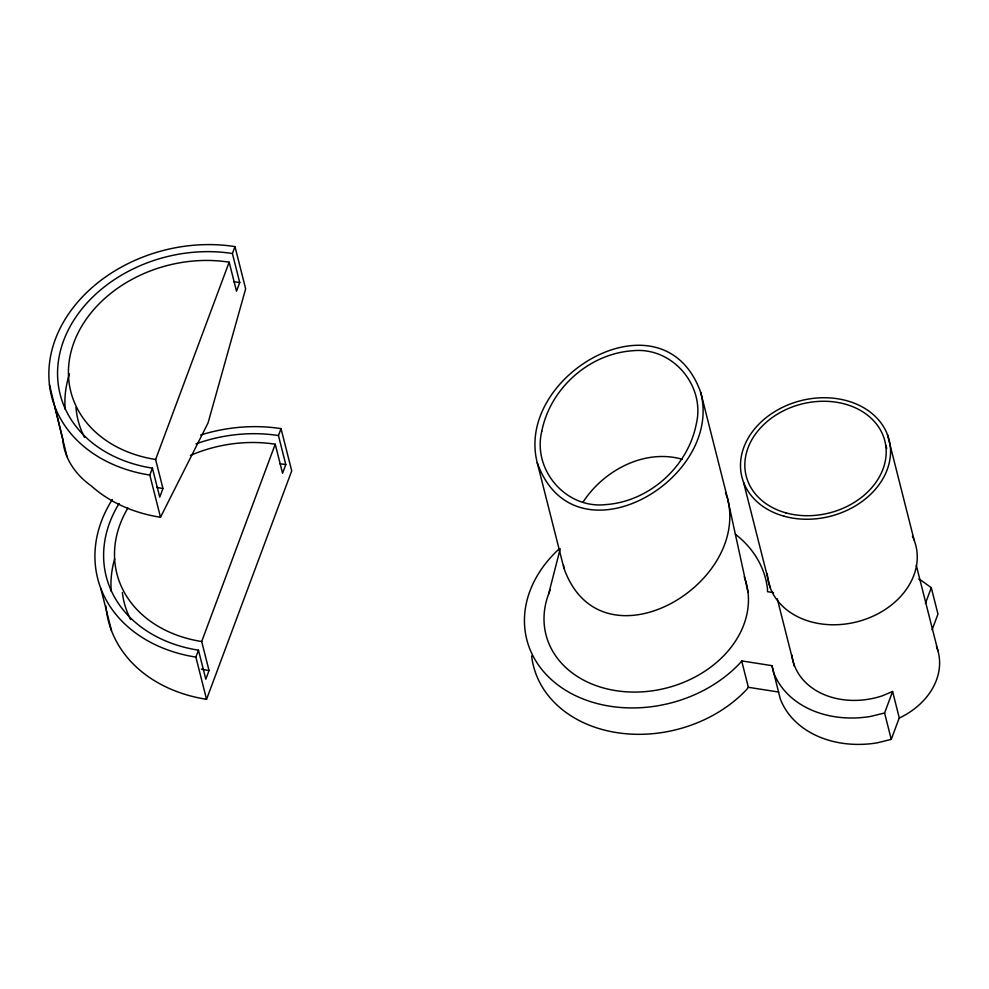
<?xml version="1.0" encoding="UTF-8"?>
<svg xmlns="http://www.w3.org/2000/svg" width="989" height="989" viewBox="0 0 989 989"><rect width="100%" height="100%" fill="white"/><g stroke="black" fill="none" stroke-linecap="round" stroke-linejoin="round"><path stroke-width="1.48" d="M548.611 594.018L560.219 548.771M149.821 475.066L152.405 468.143A136.42 107.208 -14.2 0 1 63.617 340.649A136.42 107.208 -14.2 0 1 232.39 253.518L234.974 246.595A145.222 114.131 -14.2 0 0 55.31 339.351A145.222 114.131 -14.2 0 0 149.821 475.066L160.502 517.272A145.222 114.131 -14.2 0 1 91.52 486.081A149.388 92.472 -14.1 0 1 62.703 438.968L49.45 384.696M155.619 459.489L229.164 262.172A125.418 98.566 -14.2 0 0 74.002 342.281A125.418 98.566 -14.2 0 0 155.619 459.489L162.962 488.504L159.748 497.158L152.405 468.143M232.39 253.518L239.734 282.545L236.507 291.199L229.164 262.172M200.532 435.049A145.222 114.131 -14.2 0 1 281.037 428.645L291.718 470.863L206.565 699.322L195.884 657.104L198.468 650.181A136.42 107.208 -14.2 0 1 119.125 503.463M198.468 650.181L205.811 679.208L209.038 670.554L201.694 641.527L275.226 444.222A125.418 98.566 -14.2 0 0 190.358 455.447M275.226 444.222L282.57 473.237L285.796 464.583L278.453 435.568L281.037 428.645M558.983 549.08A123.217 96.835 -14.2 0 0 564.731 689.704A123.217 96.835 -14.2 0 0 739.871 663.248L741.688 660.912L771.939 665.659L780.296 698.914A93.522 73.495 -14.2 0 0 877.367 742.813L891.262 739.364L884.586 712.982L892.597 691.496L882.312 695.823A71.517 56.2 -14.2 0 1 791.855 654.928M925.42 603.438L931.292 587.676L921.352 580.506A93.522 73.495 -14.2 0 0 918.793 579.097M891.262 739.364L899.273 717.878L892.597 691.496M932.095 629.82L937.968 614.058L931.292 587.676M160.502 517.272L208.086 422.835L245.655 288.813L234.974 246.595M583.003 502.177C603.562 470.443 644.556 448.462 682.336 459.292M741.688 660.912L748.364 687.293L746.547 689.63A123.217 96.835 -14.2 0 1 616.777 732.626A123.217 96.835 -14.2 0 1 531.625 655.954M884.586 712.982L870.691 716.419A93.522 73.495 -14.2 0 1 773.608 672.532L771.939 665.659M773.546 592.634L767.489 591.682L767.513 589.073A123.217 96.835 -14.2 0 0 735.297 534.196M748.364 687.293L778.615 692.04M700.805 392.682C664.089 289.221 514.651 374.646 537.237 462.704L563.94 568.242C600.669 671.704 750.095 586.279 727.508 498.209L700.805 392.682C723.392 480.741 573.954 566.165 537.237 462.704M725.456 492.67L727.508 498.209L748.018 592.324M887.454 434.653L914.157 540.179M885.971 445.507L886.725 448.512M916.271 565.263L937.869 650.589M777.255 598.704L794.291 666.067M743.567 482.323L770.27 587.862M100.816 588.467L111.497 630.685M54.754 406.43L66.968 456.597M563.557 565.201L563.94 568.242M744.247 576.847A103.412 81.271 -14.2 0 1 643.048 691.793A103.412 81.271 -14.2 0 1 550.205 590.05M912.402 536.137A75.918 59.661 -14.2 0 1 857.278 621.747A75.918 59.661 -14.2 0 1 767.254 573.571M206.565 699.322A145.222 114.131 -14.2 0 1 106.379 610.436M106.194 608.952A145.222 114.131 -14.2 0 1 105.897 605.973M195.884 657.104A145.222 114.131 -14.2 0 1 112.313 499.519M209.038 670.554A125.418 98.566 -14.2 0 1 201.373 669.133M130.61 619.473A125.418 98.566 -14.2 0 1 122.352 592.51M195.97 443.888A136.42 107.208 -14.2 0 1 278.453 435.568M111.225 591.323A136.42 107.208 -14.2 0 1 114.687 558.76M279.825 463.767A136.42 107.208 -14.2 0 1 285.796 464.583M201.694 641.527A125.418 98.566 -14.2 0 1 127.902 508.049M65.163 409.273A136.42 107.208 -14.2 0 1 69.49 373.879M233.763 281.729A136.42 107.208 -14.2 0 1 239.734 282.545M162.962 488.504A125.418 98.566 -14.2 0 1 156.831 487.404M84.547 437.422A125.418 98.566 -14.2 0 1 76.005 407.493M936.435 646.423A71.517 56.2 -14.2 0 1 899.298 718.063M541.774 431.315C532.391 469.787 565.819 508.952 605.453 504.625C649.056 501.695 687.899 466.845 696.268 424.071C705.664 385.599 672.223 346.434 632.601 350.761C588.987 353.691 550.144 388.541 541.774 431.315M785.909 512.871A71.517 56.2 -14.2 0 0 885.897 446.731A71.517 56.2 -14.2 0 0 774.721 415.85A71.517 56.2 -14.2 0 0 785.909 512.871M784.092 516.221A75.918 59.661 -14.2 0 0 890.236 446.014A75.918 59.661 -14.2 0 0 772.211 413.229A75.918 59.661 -14.2 0 0 784.092 516.221"/></g></svg>
